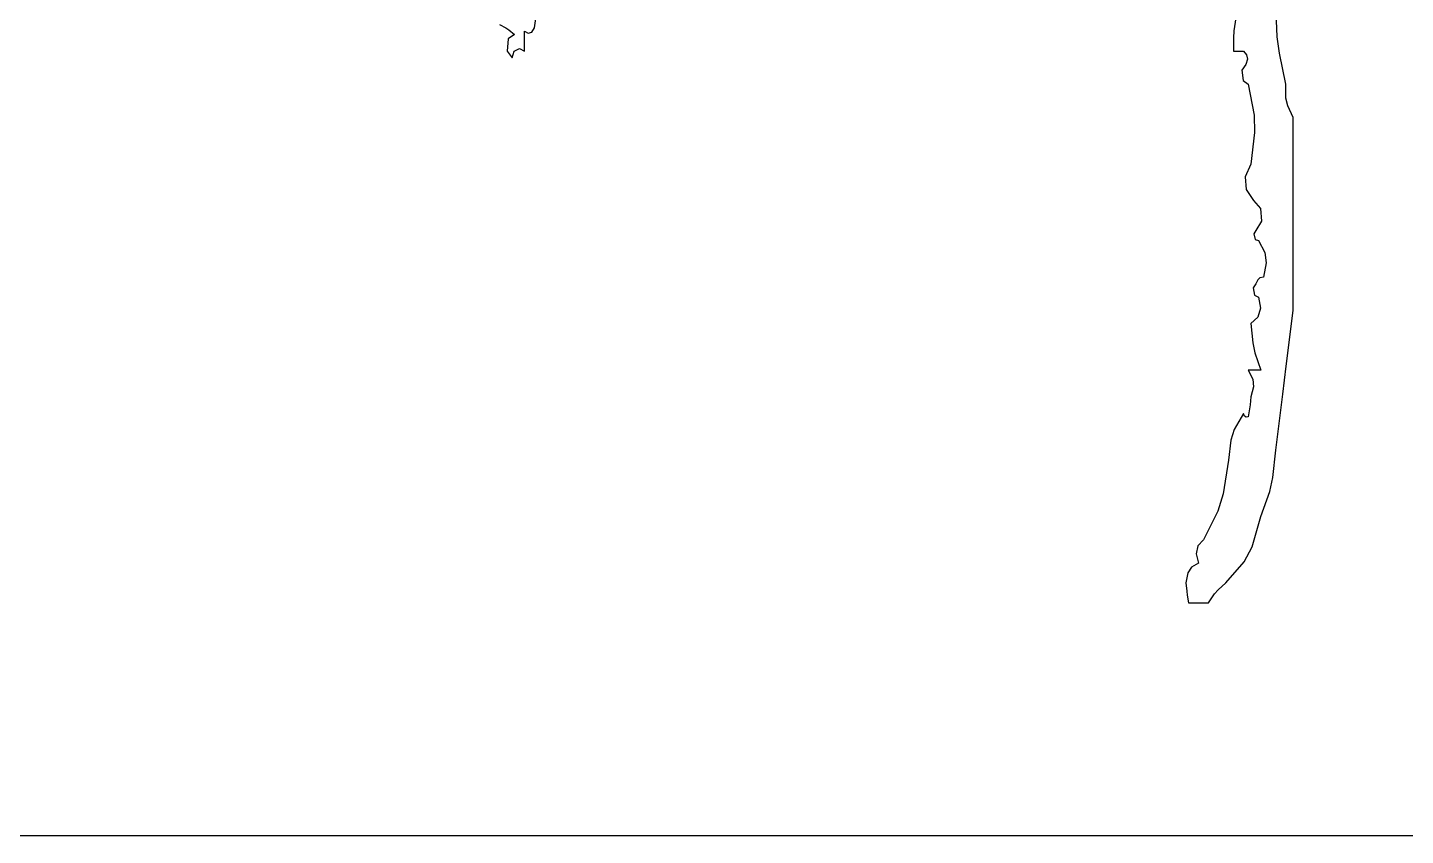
# Model space of a CAD drawing. Extents: x -446699 to 757189, y -606167 to -103070.
# Drawn here: x 82524 to 83408, y -256960 to -256442 of the extents above; entities that cross this region are included whole.
import ezdxf

# ---------------------------------------------------------------- set-up
doc = ezdxf.new("R2010")
doc.units = 0
doc.header["$LTSCALE"] = 1000
doc.header["$MEASUREMENT"] = 0
doc.layers.add('14', color=14, linetype='Continuous')
doc.layers.add('_0', color=7, linetype='Continuous')

# ---------------------------------------------------------------- blocks, each defined once
blk = doc.blocks.new('dianziq11')
for p, q in [((1205532, -143036), (1205572, -142750)), ((1212259, -143118), (1212246, -142825)), ((1205216, -143006), (1205271, -143038)), ((1211884, -142946), (1211867, -143065)), ((1205271, -143038), (1205299, -143056)), ((1205351, -143096), (1205295, -143137)), ((1205299, -143056), (1205351, -143096)), ((1205442, -143139), (1205442, -143066)), ((1205442, -143066), (1205476, -143085)), ((1205476, -143085), (1205508, -143075)), ((1205508, -143075), (1205532, -143036)), ((1211863, -143126), (1211862, -143247)), ((1211867, -143065), (1211863, -143126)), ((1212278, -143266), (1212259, -143118)), ((1205295, -143137), (1205283, -143247)), ((1205283, -143247), (1205329, -143307)), ((1205329, -143307), (1205349, -143249)), ((1205349, -143249), (1205396, -143223)), ((1205396, -143223), (1205442, -143247)), ((1205442, -143175), (1205442, -143139)), ((1205442, -143247), (1205442, -143175)), ((1211862, -143247), (1211898, -143247)), ((1211898, -143247), (1211916, -143247)), ((1211916, -143247), (1211952, -143247)), ((1211952, -143247), (1211980, -143280)), ((1211975, -143368), (1211937, -143421)), ((1211988, -143321), (1211975, -143368)), ((1211980, -143280), (1211988, -143321)), ((1212337, -143548), (1212278, -143266)), ((1211937, -143421), (1211949, -143514)), ((1211949, -143514), (1211997, -143548)), ((1211997, -143548), (1212049, -143829)), ((1212338, -143674), (1212337, -143548)), ((1212354, -143743), (1212338, -143674)), ((1212404, -143849), (1212354, -143743)), ((1212049, -143829), (1212054, -143985)), ((1212404, -144548), (1212404, -143849)), ((1212054, -143985), (1212020, -144271)), ((1212020, -144271), (1211969, -144385)), ((1211969, -144385), (1211977, -144502)), ((1211977, -144502), (1212043, -144602)), ((1212043, -144602), (1212106, -144672)), ((1212404, -144897), (1212404, -144548)), ((1212106, -144672), (1212115, -144787)), ((1212065, -144873), (1212047, -144903)), ((1212115, -144787), (1212065, -144873)), ((1212047, -144903), (1212060, -144954)), ((1212060, -144954), (1212088, -144964)), ((1212088, -144964), (1212147, -145073)), ((1212404, -145596), (1212404, -144897)), ((1212147, -145073), (1212159, -145165)), ((1212159, -145165), (1212133, -145295)), ((1212065, -145355), (1212040, -145392)), ((1212082, -145318), (1212065, -145355)), ((1212101, -145301), (1212082, -145318)), ((1212133, -145295), (1212101, -145301)), ((1212040, -145392), (1212053, -145458)), ((1212053, -145458), (1212088, -145476)), ((1212088, -145476), (1212107, -145575)), ((1212107, -145575), (1212084, -145658)), ((1212341, -146102), (1212404, -145596)), ((1212084, -145658), (1212020, -145716)), ((1212020, -145716), (1212037, -145890)), ((1212037, -145890), (1212056, -145979)), ((1212056, -145979), (1212110, -146138)), ((1212309, -146355), (1212341, -146102)), ((1212043, -146138), (1211997, -146138)), ((1211997, -146138), (1212038, -146219)), ((1212038, -146219), (1212044, -146287)), ((1212065, -146138), (1212043, -146138)), ((1212110, -146138), (1212065, -146138)), ((1212020, -146379), (1212013, -146452)), ((1212044, -146287), (1212020, -146379)), ((1212246, -146861), (1212309, -146355)), ((1212009, -146488), (1211997, -146560)), ((1212013, -146452), (1212009, -146488)), ((1211952, -146530), (1211868, -146674)), ((1211962, -146553), (1211952, -146530)), ((1211977, -146563), (1211962, -146553)), ((1211997, -146560), (1211977, -146563)), ((1211868, -146674), (1211837, -146770)), ((1211837, -146770), (1211817, -146951)), ((1212219, -147110), (1212246, -146861)), ((1211817, -146951), (1211770, -147258)), ((1212191, -147236), (1212219, -147110)), ((1212110, -147463), (1212191, -147236)), ((1211770, -147258), (1211721, -147413)), ((1211721, -147413), (1211591, -147674)), ((1212031, -147737), (1212110, -147463)), ((1211539, -147729), (1211524, -147802)), ((1211591, -147674), (1211539, -147729)), ((1211960, -147872), (1212031, -147737)), ((1211524, -147802), (1211545, -147885)), ((1211794, -148065), (1211960, -147872)), ((1211449, -147974), (1211432, -148065)), ((1211481, -147923), (1211449, -147974)), ((1211545, -147885), (1211481, -147923)), ((1211432, -148065), (1211439, -148138)), ((1211692, -148164), (1211725, -148127)), ((1211725, -148127), (1211794, -148065)), ((1211439, -148138), (1211443, -148174)), ((1211443, -148174), (1211455, -148246)), ((1211455, -148246), (1211527, -148246)), ((1211527, -148246), (1211563, -148246)), ((1211563, -148246), (1211636, -148246)), ((1211636, -148246), (1211692, -148164))]:
    blk.add_line(p, q)
blk = doc.blocks.new('YHYHHRR')
at = {"layer": '14', "color": 14}
blk.add_line((256880.6, 471249.55), (266880.6, 471249.55), dxfattribs=at)
at = {"layer": '_0', "xscale": 0.0471933356930011, "yscale": 0.0471933356930011, "zscale": 0.0471933356930011}
blk.add_blockref('dianziq11', (208274.73, 478345.14), dxfattribs=at)

msp = doc.modelspace()

# ---------------------------------------------------------------- block references
at = {"xscale": 1.5, "yscale": 1.5, "zscale": 1.5}
msp.add_blockref('YHYHHRR', (-314902.57, -963834.26), dxfattribs=at)

doc.saveas('drawing.dxf')
